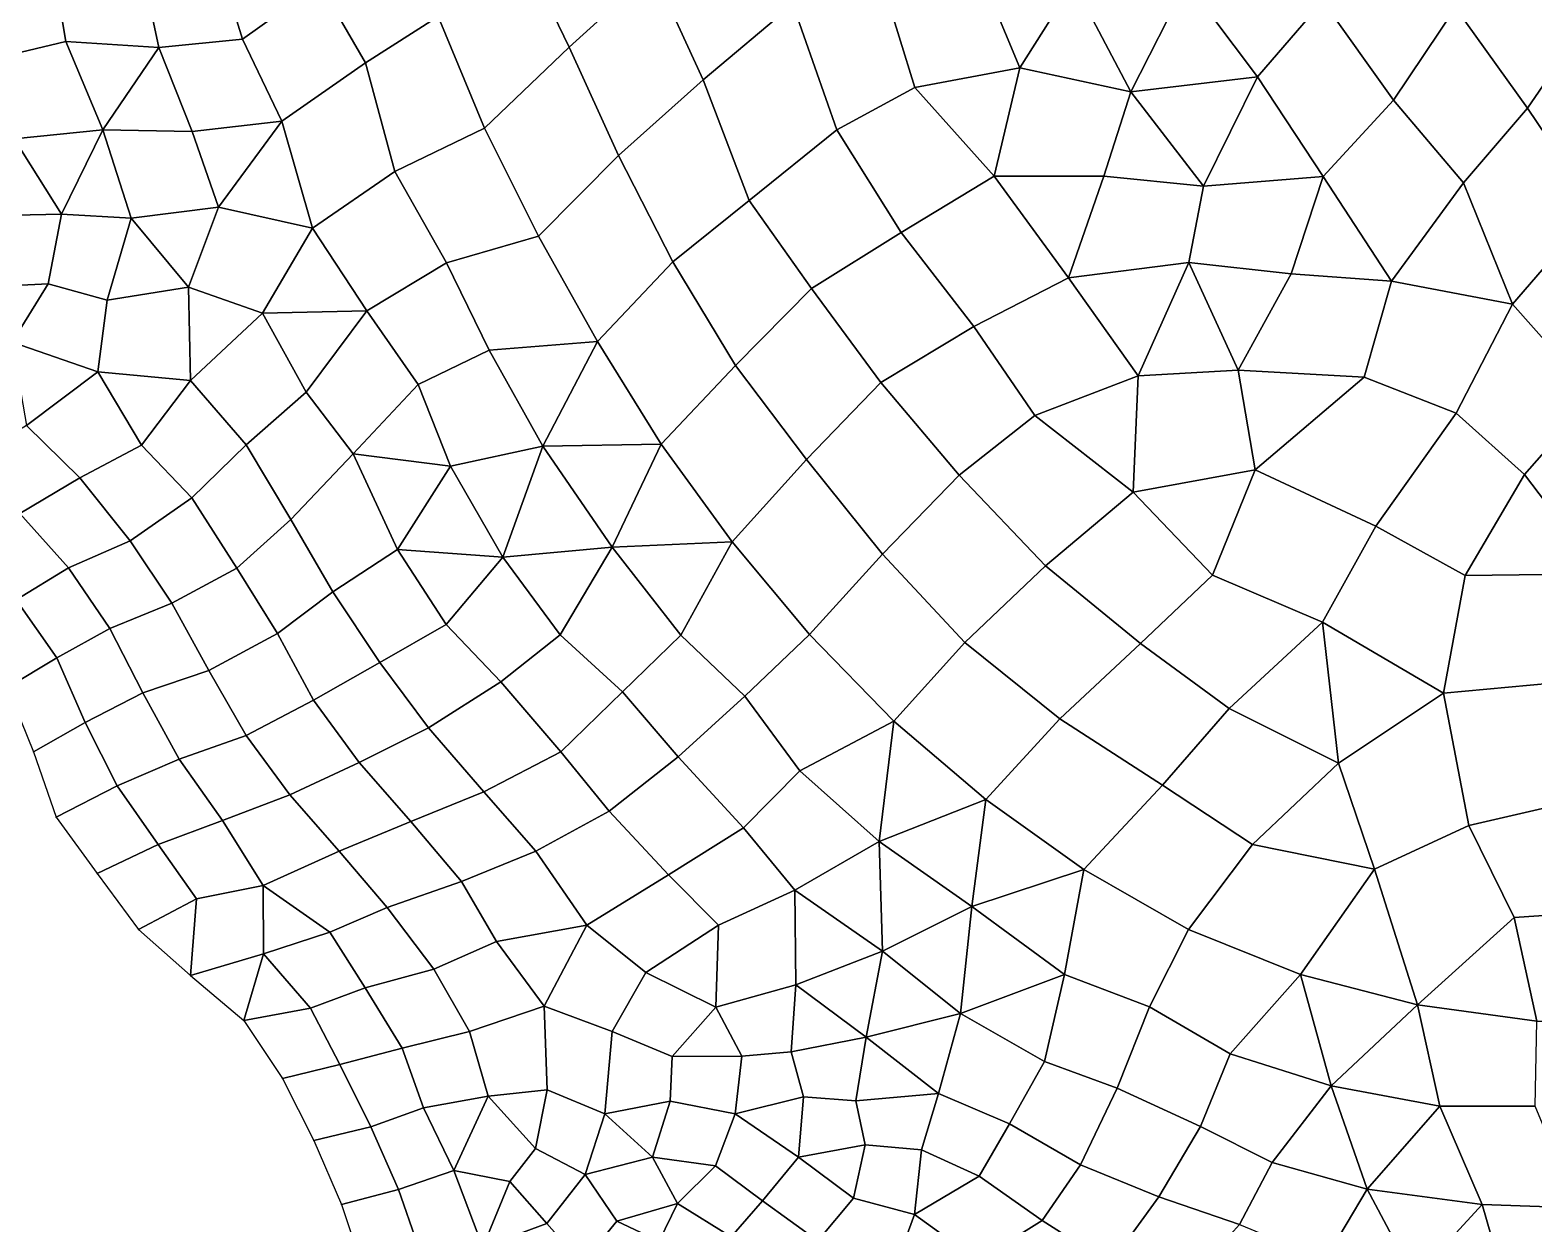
# Model space of a CAD drawing. Extents: x 727294 to 731543, y 8575035 to 8579824.
# Drawn here: x 729913.6 to 730345.2, y 8577457.3 to 8577800 of the extents above; entities that cross this region are included whole.
import ezdxf

# ---------------------------------------------------------------- set-up
doc = ezdxf.new("R2010")
doc.units = 0
for name, color, linetype in [('MESH_BOUND', 25, 'CONTINUOUS'), ('MESH_ELEMS', 250, 'CONTINUOUS'), ('MESH_NODES', 18, 'CONTINUOUS')]:
    doc.layers.add(name, color=color, linetype=linetype)

msp = doc.modelspace()

# ---------------------------------------------------------------- linework, layer by layer
at = {"layer": 'MESH_BOUND', "color": 25}
for points in [[(729907.2, 8577611.22, 38.17), (729914.63, 8577592.75, 38.17)], [(729914.63, 8577592.75, 38.17), (729921.1, 8577574.03, 38.17)], [(729921.1, 8577574.03, 38.17), (729932.92, 8577557.9, 38.17)], [(729932.92, 8577557.9, 38.17), (729944.79, 8577541.79, 38.17)], [(729944.79, 8577541.79, 38.17), (729959.67, 8577528.56, 38.17)], [(729959.67, 8577528.56, 38.17), (729974.96, 8577515.71, 38.17)], [(729974.96, 8577515.71, 38.17), (729986.03, 8577499.06, 38.17)], [(729986.03, 8577499.06, 38.17), (729995.05, 8577481.21, 38.17)], [(729995.05, 8577481.21, 38.17), (730003.04, 8577462.88, 38.17)], [(730003.04, 8577462.88, 38.17), (730009.33, 8577443.92, 38.17)]]:
    msp.add_polyline3d(points, dxfattribs=at)
at = {"layer": 'MESH_ELEMS', "color": 179}
for points in [[(730092.45, 8577816.96, 32.1), (730080.03, 8577849.15, 32.27), (730054.53, 8577823.58, 33.1), (730068.34, 8577795.06, 32.08)], [(730030.73, 8577803.88, 33.02), (730020.24, 8577836.92, 33.17), (729996.79, 8577813.28, 33.37), (730009.92, 8577790.57, 34.41)], [(730132.54, 8577807.26, 31.78), (730119.59, 8577836.13, 31.77), (730092.45, 8577816.96, 32.1), (730106.81, 8577785.66, 31.88)], [(730245.44, 8577813.69, 31.18), (730265.82, 8577786.5, 31.39), (730284.57, 8577808.22, 31.24), (730263.86, 8577836.01, 31.1)], [(730284.57, 8577808.22, 31.24), (730304.86, 8577779.85, 31.01), (730322.69, 8577806.32, 31.09), (730302.09, 8577833.81, 31.06)], [(730322.69, 8577806.32, 31.09), (730343.31, 8577777.52, 31.19), (730361.33, 8577803.75, 31.31), (730340.89, 8577831.8, 31.02)], [(729974.57, 8577797.38, 36.07), (729966.11, 8577825.04, 35.81), (729945.67, 8577817.93, 35.96), (729950.62, 8577794.96, 35.87)], [(729966.11, 8577825.04, 35.81), (729974.57, 8577797.38, 36.07), (729996.79, 8577813.28, 33.37), (729966.11, 8577825.04, 35.81)], [(730030.73, 8577803.88, 33.02), (730044.03, 8577771.85, 33.01), (730068.34, 8577795.06, 32.08), (730054.53, 8577823.58, 33.1)], [(729898.46, 8577815.63, 34.77), (729902.14, 8577791.49, 35.13), (729923.88, 8577796.72, 34.78), (729920.12, 8577818.95, 35.13)], [(729923.88, 8577796.72, 34.78), (729950.62, 8577794.96, 35.87), (729945.67, 8577817.93, 35.96), (729920.12, 8577818.95, 35.13)], [(730068.34, 8577795.06, 32.08), (730082.53, 8577763.93, 32.11), (730106.81, 8577785.66, 31.88), (730092.45, 8577816.96, 32.1)], [(730158.51, 8577812.65, 31.7), (730167.54, 8577783.47, 31.55), (730197.69, 8577789.09, 31.1), (730185.36, 8577818.8, 31.36)], [(730213.03, 8577813.48, 31.45), (730185.36, 8577818.8, 31.36), (730197.69, 8577789.09, 31.1), (730213.03, 8577813.48, 31.45)], [(730009.92, 8577790.57, 34.41), (729996.79, 8577813.28, 33.37), (729974.57, 8577797.38, 36.07), (729985.85, 8577773.84, 35.92)], [(730158.51, 8577812.65, 31.7), (730132.54, 8577807.26, 31.78), (730145.17, 8577771.29, 31.83), (730167.54, 8577783.47, 31.55)], [(730213.03, 8577813.48, 31.45), (730197.69, 8577789.09, 31.1), (730229.47, 8577782.2, 31.41), (730213.03, 8577813.48, 31.45)], [(730229.47, 8577782.2, 31.41), (730245.44, 8577813.69, 31.18), (730213.03, 8577813.48, 31.45), (730229.47, 8577782.2, 31.41)], [(730265.82, 8577786.5, 31.39), (730245.44, 8577813.69, 31.18), (730229.47, 8577782.2, 31.41), (730265.82, 8577786.5, 31.39)], [(730145.17, 8577771.29, 31.83), (730132.54, 8577807.26, 31.78), (730106.81, 8577785.66, 31.88), (730119.99, 8577751.04, 31.97)], [(730265.82, 8577786.5, 31.39), (730284.72, 8577757.94, 30.97), (730304.86, 8577779.85, 31.01), (730284.57, 8577808.22, 31.24)], [(730009.92, 8577790.57, 34.41), (730018.32, 8577759.41, 34.06), (730044.03, 8577771.85, 33.01), (730030.73, 8577803.88, 33.02)], [(730304.86, 8577779.85, 31.01), (730324.99, 8577756.12, 31.36), (730343.31, 8577777.52, 31.19), (730322.69, 8577806.32, 31.09)], [(730381.51, 8577775.56, 31.11), (730361.33, 8577803.75, 31.31), (730343.31, 8577777.52, 31.19), (730362.73, 8577748.74, 29.89)], [(729909.1, 8577768.77, 35.43), (729934.51, 8577771.29, 34.77), (729923.88, 8577796.72, 34.78), (729902.14, 8577791.49, 35.13)], [(729934.51, 8577771.29, 34.77), (729950.62, 8577794.96, 35.87), (729923.88, 8577796.72, 34.78), (729934.51, 8577771.29, 34.77)], [(729960.14, 8577770.88, 35.31), (729950.62, 8577794.96, 35.87), (729934.51, 8577771.29, 34.77), (729960.14, 8577770.88, 35.31)], [(729960.14, 8577770.88, 35.31), (729985.85, 8577773.84, 35.92), (729974.57, 8577797.38, 36.07), (729950.62, 8577794.96, 35.87)], [(730082.53, 8577763.93, 32.11), (730068.34, 8577795.06, 32.08), (730044.03, 8577771.85, 33.01), (730059.53, 8577740.84, 32.77)], [(730018.32, 8577759.41, 34.06), (730009.92, 8577790.57, 34.41), (729985.85, 8577773.84, 35.92), (729994.72, 8577743.15, 35.51)], [(730119.99, 8577751.04, 31.97), (730106.81, 8577785.66, 31.88), (730082.53, 8577763.93, 32.11), (730098.12, 8577733.41, 32.47)], [(730197.69, 8577789.09, 31.1), (730167.54, 8577783.47, 31.55), (730190.27, 8577758.02, 31.23), (730197.69, 8577789.09, 31.1)], [(730221.81, 8577758.03, 31.19), (730229.47, 8577782.2, 31.41), (730197.69, 8577789.09, 31.1), (730190.27, 8577758.02, 31.23)], [(730229.47, 8577782.2, 31.41), (730250.38, 8577755.15, 31.57), (730265.82, 8577786.5, 31.39), (730229.47, 8577782.2, 31.41)], [(730250.38, 8577755.15, 31.57), (730284.72, 8577757.94, 30.97), (730265.82, 8577786.5, 31.39), (730250.38, 8577755.15, 31.57)], [(730163.63, 8577741.85, 31.48), (730190.27, 8577758.02, 31.23), (730167.54, 8577783.47, 31.55), (730145.17, 8577771.29, 31.83)], [(730250.38, 8577755.15, 31.57), (730229.47, 8577782.2, 31.41), (730221.81, 8577758.03, 31.19), (730250.38, 8577755.15, 31.57)], [(730284.72, 8577757.94, 30.97), (730304.36, 8577727.89, 31.16), (730324.99, 8577756.12, 31.36), (730304.86, 8577779.85, 31.01)], [(730324.99, 8577756.12, 31.36), (730339, 8577721.31, 31.47), (730362.73, 8577748.74, 29.89), (730343.31, 8577777.52, 31.19)], [(729985.85, 8577773.84, 35.92), (729960.14, 8577770.88, 35.31), (729967.71, 8577749.1, 34.67), (729985.85, 8577773.84, 35.92)], [(729994.72, 8577743.15, 35.51), (729985.85, 8577773.84, 35.92), (729967.71, 8577749.1, 34.67), (729994.72, 8577743.15, 35.51)], [(729922.64, 8577747.14, 35.37), (729909.1, 8577768.77, 35.43), (729899.99, 8577746.66, 35.39), (729922.64, 8577747.14, 35.37)], [(729922.64, 8577747.14, 35.37), (729934.51, 8577771.29, 34.77), (729909.1, 8577768.77, 35.43), (729922.64, 8577747.14, 35.37)], [(729934.51, 8577771.29, 34.77), (729922.64, 8577747.14, 35.37), (729942.63, 8577746.01, 35.03), (729934.51, 8577771.29, 34.77)], [(729942.63, 8577746.01, 35.03), (729967.71, 8577749.1, 34.67), (729960.14, 8577770.88, 35.31), (729934.51, 8577771.29, 34.77)], [(730033.13, 8577733.16, 33.67), (730059.53, 8577740.84, 32.77), (730044.03, 8577771.85, 33.01), (730018.32, 8577759.41, 34.06)], [(730163.63, 8577741.85, 31.48), (730145.17, 8577771.29, 31.83), (730119.99, 8577751.04, 31.97), (730137.88, 8577725.83, 32.04)], [(730098.12, 8577733.41, 32.47), (730082.53, 8577763.93, 32.11), (730059.53, 8577740.84, 32.77), (730076.43, 8577710.58, 32.67)], [(730018.32, 8577759.41, 34.06), (729994.72, 8577743.15, 35.51), (730010.23, 8577719.33, 34.2), (730033.13, 8577733.16, 33.67)], [(730190.27, 8577758.02, 31.23), (730163.63, 8577741.85, 31.48), (730184.41, 8577714.87, 31.41), (730211.63, 8577728.87, 31.25)], [(730221.81, 8577758.03, 31.19), (730190.27, 8577758.02, 31.23), (730211.63, 8577728.87, 31.25), (730221.81, 8577758.03, 31.19)], [(730246.14, 8577733.28, 31.35), (730250.38, 8577755.15, 31.57), (730221.81, 8577758.03, 31.19), (730211.63, 8577728.87, 31.25)], [(730275.56, 8577729.97, 31.23), (730284.72, 8577757.94, 30.97), (730250.38, 8577755.15, 31.57), (730246.14, 8577733.28, 31.35)], [(730284.72, 8577757.94, 30.97), (730275.56, 8577729.97, 31.23), (730304.36, 8577727.89, 31.16), (730284.72, 8577757.94, 30.97)], [(730304.36, 8577727.89, 31.16), (730339, 8577721.31, 31.47), (730324.99, 8577756.12, 31.36), (730304.36, 8577727.89, 31.16)], [(730098.12, 8577733.41, 32.47), (730116.08, 8577703.7, 32.5), (730137.88, 8577725.83, 32.04), (730119.99, 8577751.04, 31.97)], [(729918.82, 8577727.14, 35.4), (729922.64, 8577747.14, 35.37), (729899.99, 8577746.66, 35.39), (729893.53, 8577725.9, 35.4)], [(729935.72, 8577722.42, 35.4), (729942.63, 8577746.01, 35.03), (729922.64, 8577747.14, 35.37), (729918.82, 8577727.14, 35.4)], [(729967.71, 8577749.1, 34.67), (729942.63, 8577746.01, 35.03), (729959.06, 8577726.2, 34.88), (729967.71, 8577749.1, 34.67)], [(729980.36, 8577718.75, 34.59), (729994.72, 8577743.15, 35.51), (729967.71, 8577749.1, 34.67), (729959.06, 8577726.2, 34.88)], [(730339, 8577721.31, 31.47), (730362.36, 8577694.99, 30.5), (730381.52, 8577721.28, 30.91), (730362.73, 8577748.74, 29.89)], [(729959.06, 8577726.2, 34.88), (729942.63, 8577746.01, 35.03), (729935.72, 8577722.42, 35.4), (729959.06, 8577726.2, 34.88)], [(729994.72, 8577743.15, 35.51), (729980.36, 8577718.75, 34.59), (730010.23, 8577719.33, 34.2), (729994.72, 8577743.15, 35.51)], [(730045.34, 8577708.12, 33.25), (730076.43, 8577710.58, 32.67), (730059.53, 8577740.84, 32.77), (730033.13, 8577733.16, 33.67)], [(730163.63, 8577741.85, 31.48), (730137.88, 8577725.83, 32.04), (730157.8, 8577698.84, 32.32), (730184.41, 8577714.87, 31.41)], [(730025.02, 8577698.22, 34.08), (730045.34, 8577708.12, 33.25), (730033.13, 8577733.16, 33.67), (730010.23, 8577719.33, 34.2)], [(730076.43, 8577710.58, 32.67), (730094.74, 8577681.11, 32.89), (730116.08, 8577703.7, 32.5), (730098.12, 8577733.41, 32.47)], [(730231.6, 8577700.74, 31.78), (730246.14, 8577733.28, 31.35), (730211.63, 8577728.87, 31.25), (730231.6, 8577700.74, 31.78)], [(730260.3, 8577702.37, 31.66), (730246.14, 8577733.28, 31.35), (730231.6, 8577700.74, 31.78), (730260.3, 8577702.37, 31.66)], [(730275.56, 8577729.97, 31.23), (730246.14, 8577733.28, 31.35), (730260.3, 8577702.37, 31.66), (730275.56, 8577729.97, 31.23)], [(730296.47, 8577700.38, 31.59), (730304.36, 8577727.89, 31.16), (730275.56, 8577729.97, 31.23), (730260.3, 8577702.37, 31.66)], [(729893.53, 8577725.9, 35.4), (729908.52, 8577710.36, 35.42), (729918.82, 8577727.14, 35.4), (729893.53, 8577725.9, 35.4)], [(729908.52, 8577710.36, 35.42), (729933.08, 8577701.83, 35.46), (729935.72, 8577722.42, 35.4), (729918.82, 8577727.14, 35.4)], [(729959.69, 8577699.41, 35.37), (729959.06, 8577726.2, 34.88), (729935.72, 8577722.42, 35.4), (729933.08, 8577701.83, 35.46)], [(729959.06, 8577726.2, 34.88), (729959.69, 8577699.41, 35.37), (729980.36, 8577718.75, 34.59), (729959.06, 8577726.2, 34.88)], [(730157.8, 8577698.84, 32.32), (730137.88, 8577725.83, 32.04), (730116.08, 8577703.7, 32.5), (730136.43, 8577676.74, 32.47)], [(730211.63, 8577728.87, 31.25), (730184.41, 8577714.87, 31.41), (730202, 8577689.36, 31.59), (730231.6, 8577700.74, 31.78)], [(730304.36, 8577727.89, 31.16), (730296.47, 8577700.38, 31.59), (730322.87, 8577690.01, 31.57), (730339, 8577721.31, 31.47)], [(730362.36, 8577694.99, 30.5), (730339, 8577721.31, 31.47), (730322.87, 8577690.01, 31.57), (730342.46, 8577672.36, 30.56)], [(729959.69, 8577699.41, 35.37), (729975.65, 8577680.88, 35.54), (729992.9, 8577696.01, 34.64), (729980.36, 8577718.75, 34.59)], [(729980.36, 8577718.75, 34.59), (729992.9, 8577696.01, 34.64), (730010.23, 8577719.33, 34.2), (729980.36, 8577718.75, 34.59)], [(729992.9, 8577696.01, 34.64), (730006.3, 8577678.28, 34.71), (730025.02, 8577698.22, 34.08), (730010.23, 8577719.33, 34.2)], [(730180.28, 8577672.25, 31.74), (730202, 8577689.36, 31.59), (730184.41, 8577714.87, 31.41), (730157.8, 8577698.84, 32.32)], [(729933.08, 8577701.83, 35.46), (729908.52, 8577710.36, 35.42), (729912.63, 8577686.5, 35.65), (729933.08, 8577701.83, 35.46)], [(730045.34, 8577708.12, 33.25), (730025.02, 8577698.22, 34.08), (730034.3, 8577674.78, 34.37), (730060.77, 8577680.54, 33.35)], [(730076.43, 8577710.58, 32.67), (730045.34, 8577708.12, 33.25), (730060.77, 8577680.54, 33.35), (730076.43, 8577710.58, 32.67)], [(730060.77, 8577680.54, 33.35), (730094.74, 8577681.11, 32.89), (730076.43, 8577710.58, 32.67), (730060.77, 8577680.54, 33.35)], [(730094.74, 8577681.11, 32.89), (730115.15, 8577653.08, 32.75), (730136.43, 8577676.74, 32.47), (730116.08, 8577703.7, 32.5)], [(729933.08, 8577701.83, 35.46), (729912.63, 8577686.5, 35.65), (729927.93, 8577671.43, 35.61), (729945.65, 8577680.78, 35.43)], [(729945.65, 8577680.78, 35.43), (729959.69, 8577699.41, 35.37), (729933.08, 8577701.83, 35.46), (729945.65, 8577680.78, 35.43)], [(729975.65, 8577680.88, 35.54), (729959.69, 8577699.41, 35.37), (729945.65, 8577680.78, 35.43), (729960.01, 8577665.67, 35.42)], [(730202, 8577689.36, 31.59), (730230.2, 8577667.34, 31.69), (730231.6, 8577700.74, 31.78), (730202, 8577689.36, 31.59)], [(730265.16, 8577673.75, 31.7), (730260.3, 8577702.37, 31.66), (730231.6, 8577700.74, 31.78), (730230.2, 8577667.34, 31.69)], [(730260.3, 8577702.37, 31.66), (730265.16, 8577673.75, 31.7), (730296.47, 8577700.38, 31.59), (730260.3, 8577702.37, 31.66)], [(730299.79, 8577657.52, 31.69), (730322.87, 8577690.01, 31.57), (730296.47, 8577700.38, 31.59), (730265.16, 8577673.75, 31.7)], [(730006.3, 8577678.28, 34.71), (729992.9, 8577696.01, 34.64), (729975.65, 8577680.88, 35.54), (729988.44, 8577659.51, 35.2)], [(730025.02, 8577698.22, 34.08), (730006.3, 8577678.28, 34.71), (730034.3, 8577674.78, 34.37), (730025.02, 8577698.22, 34.08)], [(730180.28, 8577672.25, 31.74), (730157.8, 8577698.84, 32.32), (730136.43, 8577676.74, 32.47), (730158.26, 8577649.57, 32.49)], [(730381.35, 8577669.87, 31.26), (730362.36, 8577694.99, 30.5), (730342.46, 8577672.36, 30.56), (730364.08, 8577643.9, 31.02)], [(729912.63, 8577686.5, 35.65), (729895.39, 8577675.82, 38.17), (729910.73, 8577661.19, 38.17), (729927.93, 8577671.43, 35.61)], [(730202, 8577689.36, 31.59), (730180.28, 8577672.25, 31.74), (730205.06, 8577646.2, 31.7), (730230.2, 8577667.34, 31.69)], [(730342.46, 8577672.36, 30.56), (730322.87, 8577690.01, 31.57), (730299.79, 8577657.52, 31.69), (730325.45, 8577643.36, 31.48)], [(729945.65, 8577680.78, 35.43), (729927.93, 8577671.43, 35.61), (729942.31, 8577653.38, 35.61), (729960.01, 8577665.67, 35.42)], [(729960.01, 8577665.67, 35.42), (729972.94, 8577645.53, 35.27), (729988.44, 8577659.51, 35.2), (729975.65, 8577680.88, 35.54)], [(730019.04, 8577650.83, 34.54), (730006.3, 8577678.28, 34.71), (729988.44, 8577659.51, 35.2), (730000.51, 8577638.68, 35.35)], [(730034.3, 8577674.78, 34.37), (730006.3, 8577678.28, 34.71), (730019.04, 8577650.83, 34.54), (730034.3, 8577674.78, 34.37)], [(730060.77, 8577680.54, 33.35), (730034.3, 8577674.78, 34.37), (730049.27, 8577648.7, 34.22), (730060.77, 8577680.54, 33.35)], [(730049.27, 8577648.7, 34.22), (730080.64, 8577651.55, 33.41), (730060.77, 8577680.54, 33.35), (730049.27, 8577648.7, 34.22)], [(730080.64, 8577651.55, 33.41), (730094.74, 8577681.11, 32.89), (730060.77, 8577680.54, 33.35), (730080.64, 8577651.55, 33.41)], [(730080.64, 8577651.55, 33.41), (730115.15, 8577653.08, 32.75), (730094.74, 8577681.11, 32.89), (730080.64, 8577651.55, 33.41)], [(730049.27, 8577648.7, 34.22), (730034.3, 8577674.78, 34.37), (730019.04, 8577650.83, 34.54), (730049.27, 8577648.7, 34.22)], [(730115.15, 8577653.08, 32.75), (730137.34, 8577626.51, 32.78), (730158.26, 8577649.57, 32.49), (730136.43, 8577676.74, 32.47)], [(730265.16, 8577673.75, 31.7), (730230.2, 8577667.34, 31.69), (730252.99, 8577643.48, 31.88), (730265.16, 8577673.75, 31.7)], [(730252.99, 8577643.48, 31.88), (730284.47, 8577630.02, 30.07), (730299.79, 8577657.52, 31.69), (730265.16, 8577673.75, 31.7)], [(729924.69, 8577645.56, 38.17), (729942.31, 8577653.38, 35.61), (729927.93, 8577671.43, 35.61), (729910.73, 8577661.19, 38.17)], [(730158.26, 8577649.57, 32.49), (730181.92, 8577624.16, 31.99), (730205.06, 8577646.2, 31.7), (730180.28, 8577672.25, 31.74)], [(730342.46, 8577672.36, 30.56), (730325.45, 8577643.36, 31.48), (730364.08, 8577643.9, 31.02), (730342.46, 8577672.36, 30.56)], [(729954.29, 8577635.5, 35.65), (729972.94, 8577645.53, 35.27), (729960.01, 8577665.67, 35.42), (729942.31, 8577653.38, 35.61)], [(730230.2, 8577667.34, 31.69), (730205.06, 8577646.2, 31.7), (730232.3, 8577623.92, 32.07), (730252.99, 8577643.48, 31.88)], [(729910.73, 8577661.19, 38.17), (729895.52, 8577651.18, 38.17), (729909.67, 8577636.41, 38.17), (729924.69, 8577645.56, 38.17)], [(729972.94, 8577645.53, 35.27), (729984.61, 8577626.78, 35.3), (730000.51, 8577638.68, 35.35), (729988.44, 8577659.51, 35.2)], [(730284.47, 8577630.02, 30.07), (730319.2, 8577609.66, 30.99), (730325.45, 8577643.36, 31.48), (730299.79, 8577657.52, 31.69)], [(729936.54, 8577628.21, 38.17), (729954.29, 8577635.5, 35.65), (729942.31, 8577653.38, 35.61), (729924.69, 8577645.56, 38.17)], [(730100.35, 8577626.31, 33.62), (730115.15, 8577653.08, 32.75), (730080.64, 8577651.55, 33.41), (730100.35, 8577626.31, 33.62)], [(730137.34, 8577626.51, 32.78), (730115.15, 8577653.08, 32.75), (730100.35, 8577626.31, 33.62), (730118.71, 8577608.76, 32.95)], [(730013.97, 8577618.44, 35.28), (730033.08, 8577629.3, 34.57), (730019.04, 8577650.83, 34.54), (730000.51, 8577638.68, 35.35)], [(730049.27, 8577648.7, 34.22), (730019.04, 8577650.83, 34.54), (730033.08, 8577629.3, 34.57), (730049.27, 8577648.7, 34.22)], [(730033.08, 8577629.3, 34.57), (730048.69, 8577612.85, 34.35), (730065.77, 8577626.39, 34.1), (730049.27, 8577648.7, 34.22)], [(730080.64, 8577651.55, 33.41), (730049.27, 8577648.7, 34.22), (730065.77, 8577626.39, 34.1), (730080.64, 8577651.55, 33.41)], [(730065.77, 8577626.39, 34.1), (730083.64, 8577610.05, 34.91), (730100.35, 8577626.31, 33.62), (730080.64, 8577651.55, 33.41)], [(730137.34, 8577626.51, 32.78), (730161.46, 8577601.59, 32.75), (730181.92, 8577624.16, 31.99), (730158.26, 8577649.57, 32.49)], [(729924.69, 8577645.56, 38.17), (729909.67, 8577636.41, 38.17), (729921.28, 8577619.75, 38.17), (729936.54, 8577628.21, 38.17)], [(729964.93, 8577616.13, 35.33), (729984.61, 8577626.78, 35.3), (729972.94, 8577645.53, 35.27), (729954.29, 8577635.5, 35.65)], [(730205.06, 8577646.2, 31.7), (730181.92, 8577624.16, 31.99), (730209.14, 8577602.26, 31.98), (730232.3, 8577623.92, 32.07)], [(730257.75, 8577605.22, 30.39), (730284.47, 8577630.02, 30.07), (730252.99, 8577643.48, 31.88), (730232.3, 8577623.92, 32.07)], [(730350.31, 8577612.45, 31.13), (730364.08, 8577643.9, 31.02), (730325.45, 8577643.36, 31.48), (730319.2, 8577609.66, 30.99)], [(729909.67, 8577636.41, 38.17), (729895.34, 8577627.26, 38.17), (729907.2, 8577611.22, 38.17), (729921.28, 8577619.75, 38.17)], [(729954.29, 8577635.5, 35.65), (729936.54, 8577628.21, 38.17), (729945.97, 8577609.68, 38.17), (729964.93, 8577616.13, 35.33)], [(730013.97, 8577618.44, 35.28), (730000.51, 8577638.68, 35.35), (729984.61, 8577626.78, 35.3), (729994.96, 8577607.65, 35.31)], [(729945.97, 8577609.68, 38.17), (729936.54, 8577628.21, 38.17), (729921.28, 8577619.75, 38.17), (729929.44, 8577601.18, 38.17)], [(729984.61, 8577626.78, 35.3), (729964.93, 8577616.13, 35.33), (729975.62, 8577597.44, 35.31), (729994.96, 8577607.65, 35.31)], [(730028, 8577599.71, 35.27), (730048.69, 8577612.85, 34.35), (730033.08, 8577629.3, 34.57), (730013.97, 8577618.44, 35.28)], [(730048.69, 8577612.85, 34.35), (730065.93, 8577592.83, 34.4), (730083.64, 8577610.05, 34.91), (730065.77, 8577626.39, 34.1)], [(730118.71, 8577608.76, 32.95), (730100.35, 8577626.31, 33.62), (730083.64, 8577610.05, 34.91), (730099.63, 8577591.31, 33.44)], [(730134.56, 8577587.36, 33), (730161.46, 8577601.59, 32.75), (730137.34, 8577626.51, 32.78), (730118.71, 8577608.76, 32.95)], [(730284.47, 8577630.02, 30.07), (730257.75, 8577605.22, 30.39), (730289.07, 8577589.54, 30.64), (730284.47, 8577630.02, 30.07)], [(730284.47, 8577630.02, 30.07), (730289.07, 8577589.54, 30.64), (730319.2, 8577609.66, 30.99), (730284.47, 8577630.02, 30.07)], [(730187.88, 8577579.12, 32.07), (730209.14, 8577602.26, 31.98), (730181.92, 8577624.16, 31.99), (730161.46, 8577601.59, 32.75)], [(730232.3, 8577623.92, 32.07), (730209.14, 8577602.26, 31.98), (730238.57, 8577583.18, 31.19), (730257.75, 8577605.22, 30.39)], [(729929.44, 8577601.18, 38.17), (729921.28, 8577619.75, 38.17), (729907.2, 8577611.22, 38.17), (729914.63, 8577592.75, 38.17)], [(730013.97, 8577618.44, 35.28), (729994.96, 8577607.65, 35.31), (730008.08, 8577589.7, 35.28), (730028, 8577599.71, 35.27)], [(729956.4, 8577590.68, 38.17), (729975.62, 8577597.44, 35.31), (729964.93, 8577616.13, 35.33), (729945.97, 8577609.68, 38.17)], [(730043.8, 8577581.34, 34.56), (730065.93, 8577592.83, 34.4), (730048.69, 8577612.85, 34.35), (730028, 8577599.71, 35.27)], [(729938.67, 8577583.04, 38.17), (729956.4, 8577590.68, 38.17), (729945.97, 8577609.68, 38.17), (729929.44, 8577601.18, 38.17)], [(730083.64, 8577610.05, 34.91), (730065.93, 8577592.83, 34.4), (730079.79, 8577575.73, 34.01), (730099.63, 8577591.31, 33.44)], [(730099.63, 8577591.31, 33.44), (730118.36, 8577570.96, 33.09), (730134.56, 8577587.36, 33), (730118.71, 8577608.76, 32.95)], [(730289.07, 8577589.54, 30.64), (730299.45, 8577559.06, 31.91), (730326.46, 8577571.66, 30.85), (730319.2, 8577609.66, 30.99)], [(730350.31, 8577612.45, 31.13), (730319.2, 8577609.66, 30.99), (730326.46, 8577571.66, 30.85), (730358.88, 8577579.13, 31.72)], [(729988.15, 8577580.46, 35.28), (730008.08, 8577589.7, 35.28), (729994.96, 8577607.65, 35.31), (729975.62, 8577597.44, 35.31)], [(730264.44, 8577566.17, 31.45), (730289.07, 8577589.54, 30.64), (730257.75, 8577605.22, 30.39), (730238.57, 8577583.18, 31.19)], [(729914.63, 8577592.75, 38.17), (729921.1, 8577574.03, 38.17), (729938.67, 8577583.04, 38.17), (729929.44, 8577601.18, 38.17)], [(730157.32, 8577567.03, 32.71), (730161.46, 8577601.59, 32.75), (730134.56, 8577587.36, 33), (730157.32, 8577567.03, 32.71)], [(730161.46, 8577601.59, 32.75), (730157.32, 8577567.03, 32.71), (730187.88, 8577579.12, 32.07), (730161.46, 8577601.59, 32.75)], [(730216.06, 8577559, 30.29), (730238.57, 8577583.18, 31.19), (730209.14, 8577602.26, 31.98), (730187.88, 8577579.12, 32.07)], [(729968.83, 8577573.03, 38.17), (729988.15, 8577580.46, 35.28), (729975.62, 8577597.44, 35.31), (729956.4, 8577590.68, 38.17)], [(730022.88, 8577572.76, 35.25), (730043.8, 8577581.34, 34.56), (730028, 8577599.71, 35.27), (730008.08, 8577589.7, 35.28)], [(730058.73, 8577564.31, 34.41), (730079.79, 8577575.73, 34.01), (730065.93, 8577592.83, 34.4), (730043.8, 8577581.34, 34.56)], [(730099.63, 8577591.31, 33.44), (730079.79, 8577575.73, 34.01), (730096.83, 8577557.47, 33.8), (730118.36, 8577570.96, 33.09)], [(729950.4, 8577566.17, 38.17), (729968.83, 8577573.03, 38.17), (729956.4, 8577590.68, 38.17), (729938.67, 8577583.04, 38.17)], [(730002.29, 8577564.28, 35.24), (730022.88, 8577572.76, 35.25), (730008.08, 8577589.7, 35.28), (729988.15, 8577580.46, 35.28)], [(730134.56, 8577587.36, 33), (730118.36, 8577570.96, 33.09), (730133.09, 8577553.03, 33.06), (730157.32, 8577567.03, 32.71)], [(730289.07, 8577589.54, 30.64), (730264.44, 8577566.17, 31.45), (730299.45, 8577559.06, 31.91), (730289.07, 8577589.54, 30.64)], [(729938.67, 8577583.04, 38.17), (729921.1, 8577574.03, 38.17), (729932.92, 8577557.9, 38.17), (729950.4, 8577566.17, 38.17)], [(730238.57, 8577583.18, 31.19), (730216.06, 8577559, 30.29), (730246.04, 8577541.83, 31.97), (730264.44, 8577566.17, 31.45)], [(729988.15, 8577580.46, 35.28), (729968.83, 8577573.03, 38.17), (729980.52, 8577554.41, 38.17), (730002.29, 8577564.28, 35.24)], [(730043.8, 8577581.34, 34.56), (730022.88, 8577572.76, 35.25), (730037.4, 8577555.53, 35.17), (730058.73, 8577564.31, 34.41)], [(730157.32, 8577567.03, 32.71), (730183.92, 8577548.36, 31.73), (730187.88, 8577579.12, 32.07), (730157.32, 8577567.03, 32.71)], [(730187.88, 8577579.12, 32.07), (730183.92, 8577548.36, 31.73), (730216.06, 8577559, 30.29), (730187.88, 8577579.12, 32.07)], [(730358.88, 8577579.13, 31.72), (730326.46, 8577571.66, 30.85), (730339.56, 8577545.24, 31), (730370.68, 8577547.34, 31.19)], [(730073.42, 8577543.07, 35.6), (730096.83, 8577557.47, 33.8), (730079.79, 8577575.73, 34.01), (730058.73, 8577564.31, 34.41)], [(729961.39, 8577550.6, 38.17), (729980.52, 8577554.41, 38.17), (729968.83, 8577573.03, 38.17), (729950.4, 8577566.17, 38.17)], [(730022.88, 8577572.76, 35.25), (730002.29, 8577564.28, 35.24), (730016.11, 8577548.12, 35.16), (730037.4, 8577555.53, 35.17)], [(730111.21, 8577543, 33.67), (730133.09, 8577553.03, 33.06), (730118.36, 8577570.96, 33.09), (730096.83, 8577557.47, 33.8)], [(730339.56, 8577545.24, 31), (730326.46, 8577571.66, 30.85), (730299.45, 8577559.06, 31.91), (730311.78, 8577520.18, 31.93)], [(729944.79, 8577541.79, 38.17), (729961.39, 8577550.6, 38.17), (729950.4, 8577566.17, 38.17), (729932.92, 8577557.9, 38.17)], [(730133.09, 8577553.03, 33.06), (730158.23, 8577535.61, 32.62), (730157.32, 8577567.03, 32.71), (730133.09, 8577553.03, 33.06)], [(730157.32, 8577567.03, 32.71), (730158.23, 8577535.61, 32.62), (730183.92, 8577548.36, 31.73), (730157.32, 8577567.03, 32.71)], [(730278.22, 8577528.89, 32.22), (730299.45, 8577559.06, 31.91), (730264.44, 8577566.17, 31.45), (730246.04, 8577541.83, 31.97)], [(729999.62, 8577541.04, 37.74), (730016.11, 8577548.12, 35.16), (730002.29, 8577564.28, 35.24), (729980.52, 8577554.41, 38.17)], [(730047.52, 8577538.38, 35.07), (730073.42, 8577543.07, 35.6), (730058.73, 8577564.31, 34.41), (730037.4, 8577555.53, 35.17)], [(730096.83, 8577557.47, 33.8), (730073.42, 8577543.07, 35.6), (730090.3, 8577529.44, 34.36), (730111.21, 8577543, 33.67)], [(730216.06, 8577559, 30.29), (730183.92, 8577548.36, 31.73), (730210.43, 8577528.83, 31.05), (730216.06, 8577559, 30.29)], [(730210.43, 8577528.83, 31.05), (730234.9, 8577519.57, 32.26), (730246.04, 8577541.83, 31.97), (730216.06, 8577559, 30.29)], [(730311.78, 8577520.18, 31.93), (730299.45, 8577559.06, 31.91), (730278.22, 8577528.89, 32.22), (730311.78, 8577520.18, 31.93)], [(729980.6, 8577534.83, 38.17), (729980.52, 8577554.41, 38.17), (729961.39, 8577550.6, 38.17), (729959.67, 8577528.56, 38.17)], [(729999.62, 8577541.04, 37.74), (729980.52, 8577554.41, 38.17), (729980.6, 8577534.83, 38.17), (729999.62, 8577541.04, 37.74)], [(730029.46, 8577530.42, 35.04), (730047.52, 8577538.38, 35.07), (730037.4, 8577555.53, 35.17), (730016.11, 8577548.12, 35.16)], [(730133.42, 8577525.94, 32.96), (730133.09, 8577553.03, 33.06), (730111.21, 8577543, 33.67), (730110.4, 8577519.47, 33.67)], [(730133.42, 8577525.94, 32.96), (730158.23, 8577535.61, 32.62), (730133.09, 8577553.03, 33.06), (730133.42, 8577525.94, 32.96)], [(729944.79, 8577541.79, 38.17), (729959.67, 8577528.56, 38.17), (729961.39, 8577550.6, 38.17), (729944.79, 8577541.79, 38.17)], [(730009.82, 8577525.05, 37.31), (730029.46, 8577530.42, 35.04), (730016.11, 8577548.12, 35.16), (729999.62, 8577541.04, 37.74)], [(730158.23, 8577535.61, 32.62), (730180.61, 8577517.65, 30.82), (730183.92, 8577548.36, 31.73), (730158.23, 8577535.61, 32.62)], [(730210.43, 8577528.83, 31.05), (730183.92, 8577548.36, 31.73), (730180.61, 8577517.65, 30.82), (730210.43, 8577528.83, 31.05)], [(730311.78, 8577520.18, 31.93), (730346.01, 8577515.52, 31.57), (730339.56, 8577545.24, 31), (730311.78, 8577520.18, 31.93)], [(730346.01, 8577515.52, 31.57), (730380.52, 8577515.46, 31.07), (730370.68, 8577547.34, 31.19), (730339.56, 8577545.24, 31)], [(729999.62, 8577541.04, 37.74), (729980.6, 8577534.83, 38.17), (729994.07, 8577519.18, 38.17), (730009.82, 8577525.05, 37.31)], [(730047.52, 8577538.38, 35.07), (730061.16, 8577519.8, 35.01), (730073.42, 8577543.07, 35.6), (730047.52, 8577538.38, 35.07)], [(730061.16, 8577519.8, 35.01), (730080.68, 8577512.47, 35.82), (730090.3, 8577529.44, 34.36), (730073.42, 8577543.07, 35.6)], [(730111.21, 8577543, 33.67), (730090.3, 8577529.44, 34.36), (730110.4, 8577519.47, 33.67), (730111.21, 8577543, 33.67)], [(730258, 8577506.11, 32.42), (730278.22, 8577528.89, 32.22), (730246.04, 8577541.83, 31.97), (730234.9, 8577519.57, 32.26)], [(730047.52, 8577538.38, 35.07), (730029.46, 8577530.42, 35.04), (730039.75, 8577512.55, 34.82), (730061.16, 8577519.8, 35.01)], [(730133.42, 8577525.94, 32.96), (730153.56, 8577510.9, 32.48), (730158.23, 8577535.61, 32.62), (730133.42, 8577525.94, 32.96)], [(730153.56, 8577510.9, 32.48), (730180.61, 8577517.65, 30.82), (730158.23, 8577535.61, 32.62), (730153.56, 8577510.9, 32.48)], [(729959.67, 8577528.56, 38.17), (729974.96, 8577515.71, 38.17), (729980.6, 8577534.83, 38.17), (729959.67, 8577528.56, 38.17)], [(729980.6, 8577534.83, 38.17), (729974.96, 8577515.71, 38.17), (729994.07, 8577519.18, 38.17), (729980.6, 8577534.83, 38.17)], [(730020.43, 8577507.76, 35.97), (730039.75, 8577512.55, 34.82), (730029.46, 8577530.42, 35.04), (730009.82, 8577525.05, 37.31)], [(730090.3, 8577529.44, 34.36), (730080.68, 8577512.47, 35.82), (730097.91, 8577505.31, 33.61), (730110.4, 8577519.47, 33.67)], [(730180.61, 8577517.65, 30.82), (730204.78, 8577503.85, 30.96), (730210.43, 8577528.83, 31.05), (730180.61, 8577517.65, 30.82)], [(730234.9, 8577519.57, 32.26), (730210.43, 8577528.83, 31.05), (730204.78, 8577503.85, 30.96), (730225.61, 8577496.26, 32.57)], [(730287, 8577496.91, 32.5), (730278.22, 8577528.89, 32.22), (730258, 8577506.11, 32.42), (730287, 8577496.91, 32.5)], [(730278.22, 8577528.89, 32.22), (730287, 8577496.91, 32.5), (730311.78, 8577520.18, 31.93), (730278.22, 8577528.89, 32.22)], [(730009.82, 8577525.05, 37.31), (729994.07, 8577519.18, 38.17), (730002.48, 8577503.05, 38.17), (730020.43, 8577507.76, 35.97)], [(730117.9, 8577505.46, 33.06), (730132.04, 8577506.65, 32.92), (730133.42, 8577525.94, 32.96), (730110.4, 8577519.47, 33.67)], [(730133.42, 8577525.94, 32.96), (730132.04, 8577506.65, 32.92), (730153.56, 8577510.9, 32.48), (730133.42, 8577525.94, 32.96)], [(729986.03, 8577499.06, 38.17), (730002.48, 8577503.05, 38.17), (729994.07, 8577519.18, 38.17), (729974.96, 8577515.71, 38.17)], [(730039.75, 8577512.55, 34.82), (730045.04, 8577493.95, 34.49), (730062.02, 8577495.78, 34.38), (730061.16, 8577519.8, 35.01)], [(730080.68, 8577512.47, 35.82), (730061.16, 8577519.8, 35.01), (730062.02, 8577495.78, 34.38), (730078.57, 8577488.91, 33.9)], [(730110.4, 8577519.47, 33.67), (730097.91, 8577505.31, 33.61), (730117.9, 8577505.46, 33.06), (730110.4, 8577519.47, 33.67)], [(730225.61, 8577496.26, 32.57), (730249.53, 8577485.25, 32.6), (730258, 8577506.11, 32.42), (730234.9, 8577519.57, 32.26)], [(730287, 8577496.91, 32.5), (730318.18, 8577491.05, 32.15), (730311.78, 8577520.18, 31.93), (730287, 8577496.91, 32.5)], [(730318.18, 8577491.05, 32.15), (730345.51, 8577491.12, 31.85), (730346.01, 8577515.52, 31.57), (730311.78, 8577520.18, 31.93)], [(730174.31, 8577494.68, 31), (730180.61, 8577517.65, 30.82), (730153.56, 8577510.9, 32.48), (730174.31, 8577494.68, 31)], [(730174.31, 8577494.68, 31), (730194.73, 8577486.01, 31.37), (730204.78, 8577503.85, 30.96), (730180.61, 8577517.65, 30.82)], [(730026.51, 8577490.63, 36.82), (730045.04, 8577493.95, 34.49), (730039.75, 8577512.55, 34.82), (730020.43, 8577507.76, 35.97)], [(730097.32, 8577492.48, 33.48), (730097.91, 8577505.31, 33.61), (730080.68, 8577512.47, 35.82), (730078.57, 8577488.91, 33.9)], [(730132.04, 8577506.65, 32.92), (730135.56, 8577493.77, 32.81), (730150.61, 8577492.58, 32.27), (730153.56, 8577510.9, 32.48)], [(730153.56, 8577510.9, 32.48), (730150.61, 8577492.58, 32.27), (730174.31, 8577494.68, 31), (730153.56, 8577510.9, 32.48)], [(730020.43, 8577507.76, 35.97), (730002.48, 8577503.05, 38.17), (730011.39, 8577485.13, 38.17), (730026.51, 8577490.63, 36.82)], [(730115.99, 8577488.91, 33.03), (730117.9, 8577505.46, 33.06), (730097.91, 8577505.31, 33.61), (730097.32, 8577492.48, 33.48)], [(730115.99, 8577488.91, 33.03), (730135.56, 8577493.77, 32.81), (730132.04, 8577506.65, 32.92), (730117.9, 8577505.46, 33.06)], [(730270.11, 8577474.91, 32.58), (730287, 8577496.91, 32.5), (730258, 8577506.11, 32.42), (730249.53, 8577485.25, 32.6)], [(730002.48, 8577503.05, 38.17), (729986.03, 8577499.06, 38.17), (729995.05, 8577481.21, 38.17), (730011.39, 8577485.13, 38.17)], [(730215.11, 8577474.19, 32.32), (730225.61, 8577496.26, 32.57), (730204.78, 8577503.85, 30.96), (730194.73, 8577486.01, 31.37)], [(730297.34, 8577467.25, 32.06), (730287, 8577496.91, 32.5), (730270.11, 8577474.91, 32.58), (730297.34, 8577467.25, 32.06)], [(730287, 8577496.91, 32.5), (730297.34, 8577467.25, 32.06), (730318.18, 8577491.05, 32.15), (730287, 8577496.91, 32.5)], [(730026.51, 8577490.63, 36.82), (730035.27, 8577472.61, 36.86), (730045.04, 8577493.95, 34.49), (730026.51, 8577490.63, 36.82)], [(730051.31, 8577469.44, 34.18), (730058.65, 8577478.88, 34.22), (730045.04, 8577493.95, 34.49), (730035.27, 8577472.61, 36.86)], [(730062.02, 8577495.78, 34.38), (730045.04, 8577493.95, 34.49), (730058.65, 8577478.88, 34.22), (730062.02, 8577495.78, 34.38)], [(730058.65, 8577478.88, 34.22), (730072.91, 8577471.49, 33.97), (730078.57, 8577488.91, 33.9), (730062.02, 8577495.78, 34.38)], [(730092.21, 8577476.44, 33.46), (730097.32, 8577492.48, 33.48), (730078.57, 8577488.91, 33.9), (730092.21, 8577476.44, 33.46)], [(730110.31, 8577473.94, 33.01), (730115.99, 8577488.91, 33.03), (730097.32, 8577492.48, 33.48), (730092.21, 8577476.44, 33.46)], [(730135.56, 8577493.77, 32.81), (730115.99, 8577488.91, 33.03), (730134.15, 8577476.43, 32.59), (730135.56, 8577493.77, 32.81)], [(730153.27, 8577479.95, 32.18), (730150.61, 8577492.58, 32.27), (730135.56, 8577493.77, 32.81), (730134.15, 8577476.43, 32.59)], [(730150.61, 8577492.58, 32.27), (730153.27, 8577479.95, 32.18), (730169.44, 8577478.5, 31.39), (730174.31, 8577494.68, 31)], [(730194.73, 8577486.01, 31.37), (730174.31, 8577494.68, 31), (730169.44, 8577478.5, 31.39), (730185.98, 8577470.94, 31.53)], [(730237.58, 8577465.01, 32.58), (730249.53, 8577485.25, 32.6), (730225.61, 8577496.26, 32.57), (730215.11, 8577474.19, 32.32)], [(730026.51, 8577490.63, 36.82), (730011.39, 8577485.13, 38.17), (730019.38, 8577467.14, 38.17), (730035.27, 8577472.61, 36.86)], [(730078.57, 8577488.91, 33.9), (730072.91, 8577471.49, 33.97), (730092.21, 8577476.44, 33.46), (730078.57, 8577488.91, 33.9)], [(730134.15, 8577476.43, 32.59), (730115.99, 8577488.91, 33.03), (730110.31, 8577473.94, 33.01), (730123.83, 8577463.87, 32.73)], [(730330.36, 8577462.87, 32.04), (730318.18, 8577491.05, 32.15), (730297.34, 8577467.25, 32.06), (730330.36, 8577462.87, 32.04)], [(730345.51, 8577491.12, 31.85), (730318.18, 8577491.05, 32.15), (730330.36, 8577462.87, 32.04), (730357.69, 8577461.91, 31.47)], [(730003.04, 8577462.88, 38.17), (730019.38, 8577467.14, 38.17), (730011.39, 8577485.13, 38.17), (729995.05, 8577481.21, 38.17)], [(730194.73, 8577486.01, 31.37), (730185.98, 8577470.94, 31.53), (730204.08, 8577458.26, 32), (730215.11, 8577474.19, 32.32)], [(730249.53, 8577485.25, 32.6), (730237.58, 8577465.01, 32.58), (730260.71, 8577457.14, 32.5), (730270.11, 8577474.91, 32.58)], [(730153.27, 8577479.95, 32.18), (730134.15, 8577476.43, 32.59), (730149.88, 8577464.62, 32.28), (730153.27, 8577479.95, 32.18)], [(730149.88, 8577464.62, 32.28), (730167.47, 8577460.02, 31.67), (730169.44, 8577478.5, 31.39), (730153.27, 8577479.95, 32.18)], [(730061.96, 8577457.4, 33.84), (730072.91, 8577471.49, 33.97), (730058.65, 8577478.88, 34.22), (730051.31, 8577469.44, 34.18)], [(730082.01, 8577458.09, 33.48), (730099.46, 8577463.15, 33.05), (730092.21, 8577476.44, 33.46), (730072.91, 8577471.49, 33.97)], [(730092.21, 8577476.44, 33.46), (730099.46, 8577463.15, 33.05), (730110.31, 8577473.94, 33.01), (730092.21, 8577476.44, 33.46)], [(730149.88, 8577464.62, 32.28), (730134.15, 8577476.43, 32.59), (730123.83, 8577463.87, 32.73), (730139.67, 8577452.41, 32.57)], [(730167.47, 8577460.02, 31.67), (730185.98, 8577470.94, 31.53), (730169.44, 8577478.5, 31.39), (730167.47, 8577460.02, 31.67)], [(730285.24, 8577446.96, 32.08), (730297.34, 8577467.25, 32.06), (730270.11, 8577474.91, 32.58), (730260.71, 8577457.14, 32.5)], [(730024.84, 8577451.46, 38.17), (730043.58, 8577450.59, 37.77), (730035.27, 8577472.61, 36.86), (730019.38, 8577467.14, 38.17)], [(730043.58, 8577450.59, 37.77), (730051.31, 8577469.44, 34.18), (730035.27, 8577472.61, 36.86), (730043.58, 8577450.59, 37.77)], [(730061.96, 8577457.4, 33.84), (730072.11, 8577445.87, 33.4), (730082.01, 8577458.09, 33.48), (730072.91, 8577471.49, 33.97)], [(730114.78, 8577453.56, 32.83), (730123.83, 8577463.87, 32.73), (730110.31, 8577473.94, 33.01), (730099.46, 8577463.15, 33.05)], [(730185.66, 8577446.81, 31.74), (730204.08, 8577458.26, 32), (730185.98, 8577470.94, 31.53), (730167.47, 8577460.02, 31.67)], [(730223.61, 8577445.83, 32.33), (730237.58, 8577465.01, 32.58), (730215.11, 8577474.19, 32.32), (730204.08, 8577458.26, 32)], [(730009.33, 8577443.92, 38.17), (730024.84, 8577451.46, 38.17), (730019.38, 8577467.14, 38.17), (730003.04, 8577462.88, 38.17)], [(730051.31, 8577469.44, 34.18), (730043.58, 8577450.59, 37.77), (730061.96, 8577457.4, 33.84), (730051.31, 8577469.44, 34.18)], [(730285.24, 8577446.96, 32.08), (730310.93, 8577441.75, 32.04), (730297.34, 8577467.25, 32.06), (730285.24, 8577446.96, 32.08)], [(730330.36, 8577462.87, 32.04), (730297.34, 8577467.25, 32.06), (730310.93, 8577441.75, 32.04), (730330.36, 8577462.87, 32.04)], [(730082.01, 8577458.09, 33.48), (730094.2, 8577452.3, 33.35), (730099.46, 8577463.15, 33.05), (730082.01, 8577458.09, 33.48)], [(730094.2, 8577452.3, 33.35), (730105.48, 8577441.37, 33.06), (730114.78, 8577453.56, 32.83), (730099.46, 8577463.15, 33.05)], [(730123.83, 8577463.87, 32.73), (730114.78, 8577453.56, 32.83), (730127.01, 8577442.21, 32.68), (730139.67, 8577452.41, 32.57)], [(730162.24, 8577445.88, 31.65), (730167.47, 8577460.02, 31.67), (730149.88, 8577464.62, 32.28), (730139.67, 8577452.41, 32.57)], [(730243.45, 8577438.01, 32.57), (730260.71, 8577457.14, 32.5), (730237.58, 8577465.01, 32.58), (730223.61, 8577445.83, 32.33)], [(730330.36, 8577462.87, 32.04), (730310.93, 8577441.75, 32.04), (730337.27, 8577438.63, 31.73), (730330.36, 8577462.87, 32.04)], [(730357.69, 8577461.91, 31.47), (730330.36, 8577462.87, 32.04), (730337.27, 8577438.63, 31.73), (730361.15, 8577439.59, 31.66)], [(730087.4, 8577438.61, 33.35), (730094.2, 8577452.3, 33.35), (730082.01, 8577458.09, 33.48), (730072.11, 8577445.87, 33.4)], [(730185.66, 8577446.81, 31.74), (730167.47, 8577460.02, 31.67), (730162.24, 8577445.88, 31.65), (730176.38, 8577434.94, 31)], [(730204.08, 8577458.26, 32), (730185.66, 8577446.81, 31.74), (730203.09, 8577432.67, 31.44), (730223.61, 8577445.83, 32.33)], [(730055.15, 8577437.3, 33.38), (730072.11, 8577445.87, 33.4), (730061.96, 8577457.4, 33.84), (730043.58, 8577450.59, 37.77)]]:
    msp.add_3dface(points, dxfattribs=at)
at = {"layer": 'MESH_NODES', "color": 18}
for p in [(729923.88, 8577796.72, 34.78), (729950.62, 8577794.96, 35.87), (729974.57, 8577797.38, 36.07), (730068.34, 8577795.06, 32.08), (730009.92, 8577790.57, 34.41), (730106.81, 8577785.66, 31.88), (730197.69, 8577789.09, 31.1), (730265.82, 8577786.5, 31.39), (730167.54, 8577783.47, 31.55), (730229.47, 8577782.2, 31.41), (730304.86, 8577779.85, 31.01), (730343.31, 8577777.52, 31.19), (729985.85, 8577773.84, 35.92), (729934.51, 8577771.29, 34.77), (729960.14, 8577770.88, 35.31), (730044.03, 8577771.85, 33.01), (730145.17, 8577771.29, 31.83), (730082.53, 8577763.93, 32.11), (730018.32, 8577759.41, 34.06), (730190.27, 8577758.02, 31.23), (730221.81, 8577758.03, 31.19), (730284.72, 8577757.94, 30.97), (730324.99, 8577756.12, 31.36), (730119.99, 8577751.04, 31.97), (730250.38, 8577755.15, 31.57), (729922.64, 8577747.14, 35.37), (729967.71, 8577749.1, 34.67), (729942.63, 8577746.01, 35.03), (729994.72, 8577743.15, 35.51), (730059.53, 8577740.84, 32.77), (730163.63, 8577741.85, 31.48), (730033.13, 8577733.16, 33.67), (730098.12, 8577733.41, 32.47), (730246.14, 8577733.28, 31.35), (730275.56, 8577729.97, 31.23), (729918.82, 8577727.14, 35.4), (729959.06, 8577726.2, 34.88), (730137.88, 8577725.83, 32.04), (730211.63, 8577728.87, 31.25), (730304.36, 8577727.89, 31.16), (729935.72, 8577722.42, 35.4), (730339, 8577721.31, 31.47), (729980.36, 8577718.75, 34.59), (730010.23, 8577719.33, 34.2), (730184.41, 8577714.87, 31.41), (730045.34, 8577708.12, 33.25), (730076.43, 8577710.58, 32.67), (730116.08, 8577703.7, 32.5), (729933.08, 8577701.83, 35.46), (729959.69, 8577699.41, 35.37), (730231.6, 8577700.74, 31.78), (730260.3, 8577702.37, 31.66), (730296.47, 8577700.38, 31.59), (729992.9, 8577696.01, 34.64), (730025.02, 8577698.22, 34.08), (730157.8, 8577698.84, 32.32), (730202, 8577689.36, 31.59), (730322.87, 8577690.01, 31.57), (729945.65, 8577680.78, 35.43), (729975.65, 8577680.88, 35.54), (730006.3, 8577678.28, 34.71), (730060.77, 8577680.54, 33.35), (730094.74, 8577681.11, 32.89), (730034.3, 8577674.78, 34.37), (730136.43, 8577676.74, 32.47), (730265.16, 8577673.75, 31.7), (729927.93, 8577671.43, 35.61), (730180.28, 8577672.25, 31.74), (730342.46, 8577672.36, 30.56), (729960.01, 8577665.67, 35.42), (730230.2, 8577667.34, 31.69), (729988.44, 8577659.51, 35.2), (730299.79, 8577657.52, 31.69), (729942.31, 8577653.38, 35.61), (730115.15, 8577653.08, 32.75), (730019.04, 8577650.83, 34.54), (730049.27, 8577648.7, 34.22), (730080.64, 8577651.55, 33.41), (730158.26, 8577649.57, 32.49), (729924.69, 8577645.56, 38.17), (729972.94, 8577645.53, 35.27), (730205.06, 8577646.2, 31.7), (730252.99, 8577643.48, 31.88), (730325.45, 8577643.36, 31.48), (729954.29, 8577635.5, 35.65), (730000.51, 8577638.68, 35.35), (729936.54, 8577628.21, 38.17), (729984.61, 8577626.78, 35.3), (730033.08, 8577629.3, 34.57), (730065.77, 8577626.39, 34.1), (730100.35, 8577626.31, 33.62), (730137.34, 8577626.51, 32.78), (730284.47, 8577630.02, 30.07), (730181.92, 8577624.16, 31.99), (730232.3, 8577623.92, 32.07), (729921.28, 8577619.75, 38.17), (730013.97, 8577618.44, 35.28), (729964.93, 8577616.13, 35.33), (730048.69, 8577612.85, 34.35), (729945.97, 8577609.68, 38.17), (730083.64, 8577610.05, 34.91), (730118.71, 8577608.76, 32.95), (730319.2, 8577609.66, 30.99), (729994.96, 8577607.65, 35.31), (730257.75, 8577605.22, 30.39), (729929.44, 8577601.18, 38.17), (730161.46, 8577601.59, 32.75), (730209.14, 8577602.26, 31.98), (729975.62, 8577597.44, 35.31), (730028, 8577599.71, 35.27), (729914.63, 8577592.75, 38.17), (730065.93, 8577592.83, 34.4), (730099.63, 8577591.31, 33.44), (729956.4, 8577590.68, 38.17), (730008.08, 8577589.7, 35.28), (730134.56, 8577587.36, 33), (730289.07, 8577589.54, 30.64), (729938.67, 8577583.04, 38.17), (730238.57, 8577583.18, 31.19), (729988.15, 8577580.46, 35.28), (730043.8, 8577581.34, 34.56), (730187.88, 8577579.12, 32.07), (729921.1, 8577574.03, 38.17), (730079.79, 8577575.73, 34.01), (729968.83, 8577573.03, 38.17), (730022.88, 8577572.76, 35.25), (730118.36, 8577570.96, 33.09), (730326.46, 8577571.66, 30.85), (729950.4, 8577566.17, 38.17), (730157.32, 8577567.03, 32.71), (730264.44, 8577566.17, 31.45), (730002.29, 8577564.28, 35.24), (730058.73, 8577564.31, 34.41), (729932.92, 8577557.9, 38.17), (730096.83, 8577557.47, 33.8), (730216.06, 8577559, 30.29), (730299.45, 8577559.06, 31.91), (729980.52, 8577554.41, 38.17), (730037.4, 8577555.53, 35.17), (730133.09, 8577553.03, 33.06), (729961.39, 8577550.6, 38.17), (730016.11, 8577548.12, 35.16), (730183.92, 8577548.36, 31.73), (730339.56, 8577545.24, 31), (729944.79, 8577541.79, 38.17), (729999.62, 8577541.04, 37.74), (730073.42, 8577543.07, 35.6), (730111.21, 8577543, 33.67), (730246.04, 8577541.83, 31.97), (730047.52, 8577538.38, 35.07), (730158.23, 8577535.61, 32.62), (729980.6, 8577534.83, 38.17), (729959.67, 8577528.56, 38.17), (730029.46, 8577530.42, 35.04), (730090.3, 8577529.44, 34.36), (730210.43, 8577528.83, 31.05), (730278.22, 8577528.89, 32.22), (730009.82, 8577525.05, 37.31), (730133.42, 8577525.94, 32.96), (729994.07, 8577519.18, 38.17), (730061.16, 8577519.8, 35.01), (730110.4, 8577519.47, 33.67), (730234.9, 8577519.57, 32.26), (730311.78, 8577520.18, 31.93), (729974.96, 8577515.71, 38.17), (730180.61, 8577517.65, 30.82), (730039.75, 8577512.55, 34.82), (730080.68, 8577512.47, 35.82), (730153.56, 8577510.9, 32.48), (730020.43, 8577507.76, 35.97), (730097.91, 8577505.31, 33.61), (730117.9, 8577505.46, 33.06), (730132.04, 8577506.65, 32.92), (730258, 8577506.11, 32.42), (730002.48, 8577503.05, 38.17), (730204.78, 8577503.85, 30.96), (729986.03, 8577499.06, 38.17), (730287, 8577496.91, 32.5), (730045.04, 8577493.95, 34.49), (730062.02, 8577495.78, 34.38), (730097.32, 8577492.48, 33.48), (730135.56, 8577493.77, 32.81), (730150.61, 8577492.58, 32.27), (730174.31, 8577494.68, 31), (730225.61, 8577496.26, 32.57), (730026.51, 8577490.63, 36.82), (730078.57, 8577488.91, 33.9), (730115.99, 8577488.91, 33.03), (730318.18, 8577491.05, 32.15), (730011.39, 8577485.13, 38.17), (730194.73, 8577486.01, 31.37), (730249.53, 8577485.25, 32.6), (729995.05, 8577481.21, 38.17), (730153.27, 8577479.95, 32.18), (730058.65, 8577478.88, 34.22), (730092.21, 8577476.44, 33.46), (730134.15, 8577476.43, 32.59), (730169.44, 8577478.5, 31.39), (730270.11, 8577474.91, 32.58), (730035.27, 8577472.61, 36.86), (730072.91, 8577471.49, 33.97), (730110.31, 8577473.94, 33.01), (730185.98, 8577470.94, 31.53), (730215.11, 8577474.19, 32.32), (730019.38, 8577467.14, 38.17), (730051.31, 8577469.44, 34.18), (730297.34, 8577467.25, 32.06), (730003.04, 8577462.88, 38.17), (730099.46, 8577463.15, 33.05), (730123.83, 8577463.87, 32.73), (730149.88, 8577464.62, 32.28), (730237.58, 8577465.01, 32.58), (730330.36, 8577462.87, 32.04), (730082.01, 8577458.09, 33.48), (730167.47, 8577460.02, 31.67), (730204.08, 8577458.26, 32), (730061.96, 8577457.4, 33.84)]:
    msp.add_point(p, dxfattribs=at)

doc.saveas('drawing.dxf')
